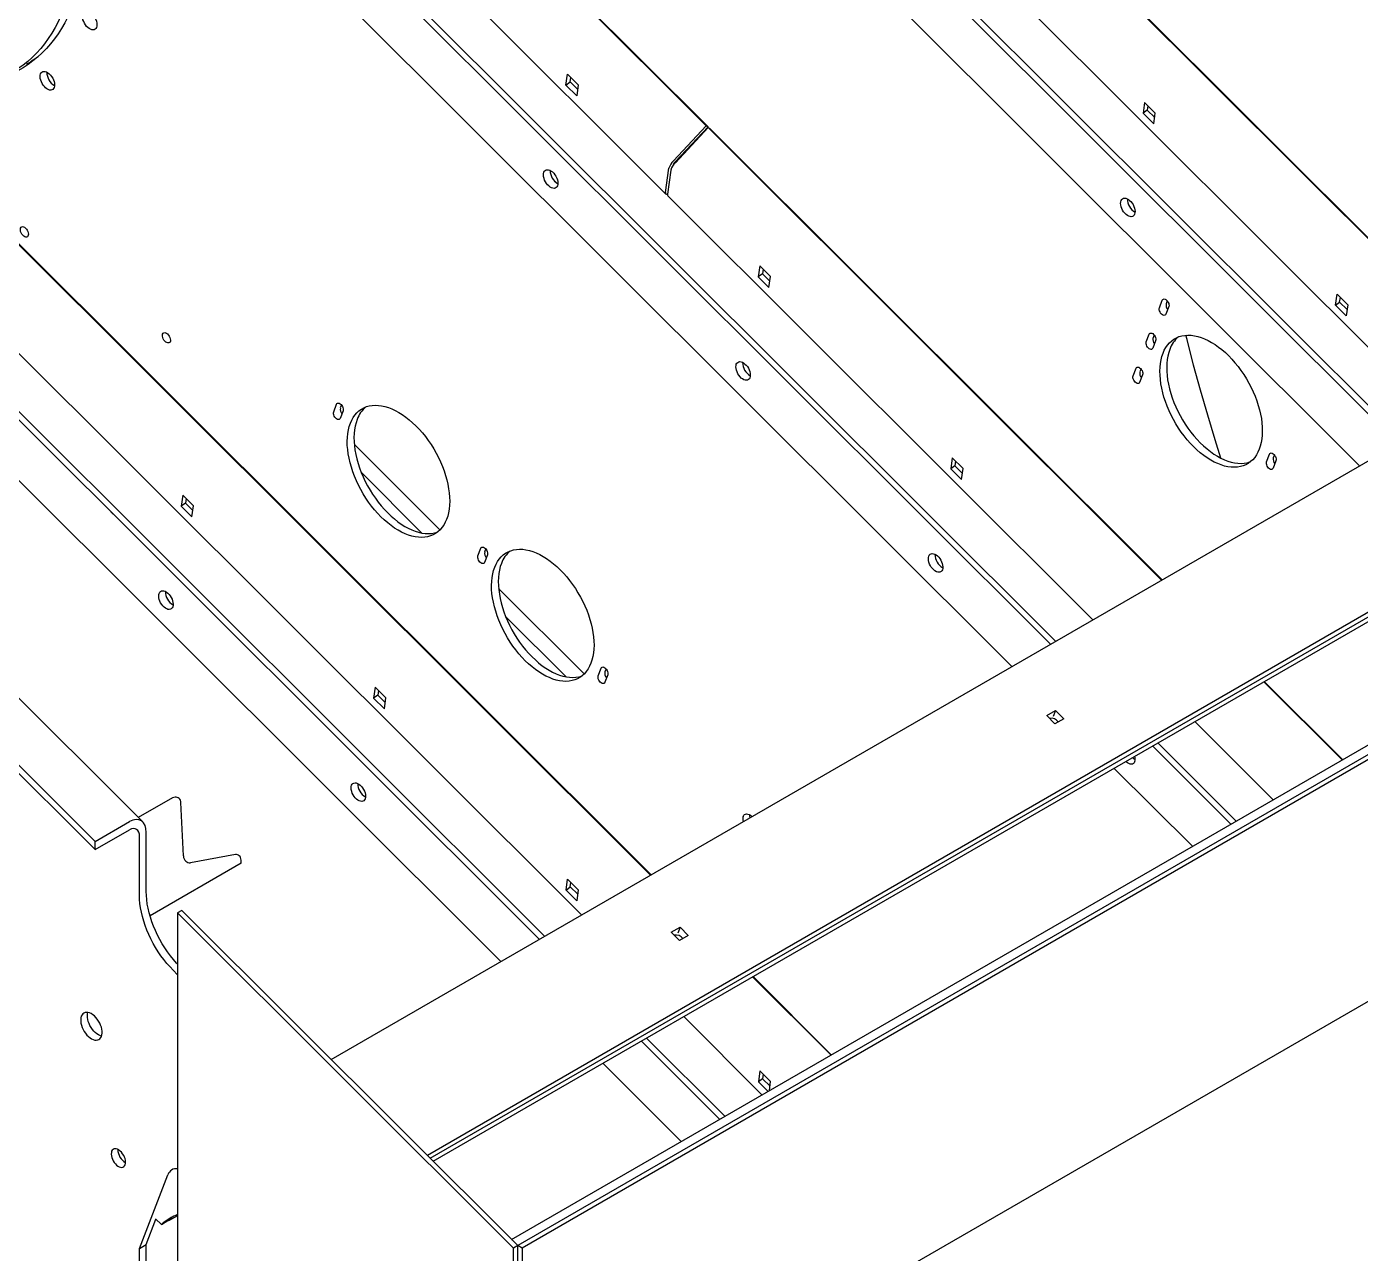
# Model space of a CAD drawing. Header units: millimetres. Extents: x 0 to 55611, y 0 to 32827.
# Drawn here: x 44578 to 45700, y 12292 to 13325 of the extents above; entities that cross this region are included whole.
import ezdxf

# ---------------------------------------------------------------- set-up
doc = ezdxf.new("R2010")
doc.units = ezdxf.units.MM
doc.header["$LTSCALE"] = 10
doc.linetypes.add('SLD-Continua', pattern=[0])
for name, color, linetype in [('CHUTE', 30, 'SLD-Continua'), ('EQUIPO', 30, 'SLD-Continua'), ('STRUC', 5, 'SLD-Continua')]:
    doc.layers.add(name, color=color, linetype=linetype)

msp = doc.modelspace()

# ---------------------------------------------------------------- linework, layer by layer
at = {"layer": 'CHUTE', "linetype": 'SLD-Continua', "lineweight": 25}
for p, q in [((46159.1, 12972.7), (44991, 12298.4)), ((46162.7, 12970.7), (44994.6, 12296.3)), ((44985.7, 12303.6), (45881.1, 12820.5)), ((44994.6, 12092.9), (46162.8, 12767.2)), ((44708.2, 12580.5), (44704.6, 12578.5)), ((44987.4, 12296.3), (44704.6, 12578.5)), ((44704.6, 12578.5), (44704.6, 12284.5)), ((44991, 12298.4), (44708.2, 12580.5)), ((44991, 12298.4), (44987.4, 12296.3)), ((44987.4, 12092.7), (44987.4, 12296.3)), ((44991, 12094.8), (44991, 12298.4)), ((44994.6, 12296.3), (44991, 12298.4)), ((44994.6, 12296.3), (44994.6, 12092.7))]:
    msp.add_line(p, q, dxfattribs=at)
at = {"layer": 'EQUIPO', "linetype": 'SLD-Continua', "lineweight": 25}
for p, q in [((43149.4, 15557.2), (45731.3, 12981.6)), ((43147.5, 15552.2), (45729.3, 12976.6)), ((45699.8, 12955), (43154.3, 15494.4)), ((44675.2, 12655.1), (41889.8, 15433.8)), ((44635.2, 12638.7), (41849.8, 15417.4)), ((41849.8, 15410.5), (44635.2, 12631.8)), ((43149.5, 15096.2), (45443.9, 12807.4)), ((43147.6, 15091.2), (45439.5, 12804.8)), ((45407.1, 12786.1), (43154.4, 15033.4)), ((45149.7, 13241.3), (44503.3, 13886.2)), ((45151.2, 13240.5), (44504.8, 13885.3)), ((44469.4, 13828.7), (45115.8, 13183.8)), ((45796.3, 13057.2), (45151.2, 13700.7)), ((45796.5, 13057.6), (45152.7, 13699.9)), ((45117.2, 13643.2), (45763.6, 12998.4)), ((45031.6, 13275.6), (45032.9, 13284.8)), ((45032.9, 13284.8), (45041.9, 13275.8)), ((45031.6, 13275.6), (45035.2, 13278.2)), ((45040.6, 13266.6), (45031.6, 13275.6)), ((45035.2, 13278.2), (45035.7, 13282)), ((45041.4, 13272), (45035.2, 13278.2)), ((45041.9, 13275.8), (45040.6, 13266.6)), ((44305.6, 13258.2), (45009.1, 12556.4)), ((44310, 13260.8), (45013.6, 12558.9)), ((45518.8, 13261), (45517.5, 13251.8)), ((45521, 13254.4), (45517.5, 13251.8)), ((45517.5, 13251.8), (45526.5, 13242.8)), ((45527.8, 13252), (45518.8, 13261)), ((45521.6, 13258.2), (45521, 13254.4)), ((45521, 13254.4), (45527.3, 13248.2)), ((45526.5, 13242.8), (45527.8, 13252)), ((44976.7, 12537.7), (44273.2, 13239.5)), ((45122.1, 13211.8), (45149.7, 13241.3)), ((45123.6, 13210.9), (45151.2, 13240.5)), ((45151.3, 13239.7), (45123.7, 13210.2)), ((45149.7, 13241.3), (45151.2, 13240.5)), ((45533.1, 12858.8), (45151.3, 13239.7)), ((45151.3, 13239.7), (45152.8, 13238.9)), ((45533.5, 12859.1), (45152.8, 13238.9)), ((45102.8, 12610.4), (44503.4, 13208.3)), ((45103.2, 12610.6), (44504.9, 13207.5)), ((45115.4, 13185.2), (45118.3, 13205.6)), ((45121.9, 13208.1), (45121.9, 13208.2)), ((45119.9, 13204), (45117, 13183.7)), ((45117.3, 13182.2), (45475.1, 12825.3)), ((44469.4, 13150.8), (45044.7, 12576.9)), ((45194.8, 13123.3), (45193.5, 13114.1)), ((45197.1, 13116.7), (45193.5, 13114.1)), ((45203.9, 13114.3), (45194.8, 13123.3)), ((45197.6, 13120.5), (45197.1, 13116.7)), ((45197.1, 13116.7), (45203.3, 13110.5)), ((45193.5, 13114.1), (45202.5, 13105.1)), ((45202.5, 13105.1), (45203.9, 13114.3)), ((45531.3, 13088.1), (45533.7, 13094.5)), ((45537.9, 13093.9), (45536.9, 13091.4)), ((45679.5, 13090.2), (45680.8, 13099.4)), ((45680.8, 13099.4), (45689.8, 13090.4)), ((45683, 13092.8), (45683.6, 13096.6)), ((45539.2, 13089), (45536.7, 13082.6)), ((45679.5, 13090.2), (45683, 13092.8)), ((45688.5, 13081.2), (45679.5, 13090.2)), ((45689.3, 13086.6), (45683, 13092.8)), ((45689.8, 13090.4), (45688.5, 13081.2)), ((45520.2, 13059.4), (45522.7, 13065.8)), ((45528.1, 13060.3), (45525.7, 13053.9)), ((45526.8, 13065.2), (45525.9, 13062.7)), ((45509.2, 13030.7), (45511.6, 13037.1)), ((45517.1, 13031.6), (45514.6, 13025.2)), ((45515.8, 13036.5), (45514.8, 13034)), ((44836, 13000.4), (44838.4, 13006.8)), ((44842.6, 13006.2), (44841.6, 13003.7)), ((44833.8, 12455.2), (45769, 12995)), ((44843.9, 13001.3), (44841.4, 12994.9)), ((45356.8, 12961.7), (45355.5, 12952.5)), ((45365.9, 12952.7), (45356.8, 12961.7)), ((45359.6, 12958.9), (45359.1, 12955.1)), ((45621.5, 12958.4), (45623.9, 12964.8)), ((45629.4, 12959.3), (45627, 12952.9)), ((45628.1, 12964.1), (45627.1, 12961.6)), ((45359.1, 12955.1), (45355.5, 12952.5)), ((45355.5, 12952.5), (45364.6, 12943.5)), ((45359.1, 12955.1), (45365.3, 12948.8)), ((45364.6, 12943.5), (45365.9, 12952.7)), ((44708.9, 12930.3), (44707.6, 12921)), ((44718, 12921.2), (44708.9, 12930.3)), ((44711.7, 12927.5), (44711.2, 12923.6)), ((44711.2, 12923.6), (44707.6, 12921)), ((44707.6, 12921), (44716.7, 12912)), ((44711.2, 12923.6), (44717.4, 12917.4)), ((44716.7, 12912), (44718, 12921.2)), ((45850, 12914.2), (44914.9, 12374.3)), ((44917.3, 12371.9), (45852.5, 12911.8)), ((44919.8, 12369.4), (45850.6, 12906.8)), ((44957.5, 12879.2), (44959.9, 12885.6)), ((44965.4, 12880.1), (44963, 12873.7)), ((44964.1, 12885), (44963.1, 12882.5)), ((45058.7, 12778.2), (45061.2, 12784.5)), ((45066.7, 12779.1), (45064.2, 12772.7)), ((45065.4, 12783.9), (45064.4, 12781.4)), ((44871, 12768.6), (44869.6, 12759.4)), ((44880, 12759.6), (44871, 12768.6)), ((45685, 12707.3), (45619.1, 12773.1)), ((45685.4, 12707.6), (45619.5, 12773.3)), ((44873.2, 12762), (44869.6, 12759.4)), ((44869.6, 12759.4), (44878.7, 12750.4)), ((44873.8, 12765.8), (44873.2, 12762)), ((44873.2, 12762), (44879.4, 12755.8)), ((44878.7, 12750.4), (44880, 12759.6)), ((45436.4, 12744.7), (45443.8, 12748.9)), ((45443.8, 12748.9), (45441.9, 12744)), ((45443.8, 12748.9), (45450.7, 12742)), ((45443.3, 12737.8), (45436.4, 12744.7)), ((45450.7, 12742), (45443.3, 12737.8)), ((45561, 12739.6), (45627, 12673.8)), ((45525.4, 12719.1), (45591.4, 12653.3)), ((45529.9, 12721.6), (45595.8, 12655.8)), ((45559, 12634.6), (45493, 12700.4)), ((44700.2, 12675.5), (44671.4, 12658.9)), ((44702.5, 12676), (44700.2, 12675.5)), ((44709.5, 12626.5), (44707.4, 12671.4)), ((44635.2, 12638.7), (44664.1, 12655.4)), ((44635.2, 12631.8), (44664.1, 12648.4)), ((44678.2, 12596.6), (44678.2, 12646.1)), ((44635.2, 12631.8), (44635.2, 12638.7)), ((44672.5, 12593.4), (44672.5, 12642.9)), ((44753.3, 12627.6), (44715.5, 12620.8)), ((44758.2, 12620.3), (44758.1, 12623)), ((44758.2, 12620.3), (44681.4, 12576)), ((45031.7, 12597.8), (45033, 12607)), ((45031.7, 12597.8), (45035.2, 12600.4)), ((45033, 12607), (45042, 12598)), ((45035.2, 12600.4), (45035.8, 12604.2)), ((45041.5, 12594.2), (45035.2, 12600.4)), ((45040.7, 12588.8), (45031.7, 12597.8)), ((45042, 12598), (45040.7, 12588.8)), ((45120.3, 12562.2), (45127.7, 12566.4)), ((45127.7, 12566.4), (45125.8, 12561.6)), ((45127.7, 12566.4), (45134.6, 12559.5)), ((45127.2, 12555.3), (45120.3, 12562.2)), ((45134.6, 12559.5), (45127.2, 12555.3)), ((44704.6, 12526.5), (44700.9, 12530.2)), ((45254.6, 12458.9), (45188.7, 12524.7)), ((45255, 12459.1), (45189.1, 12524.9)), ((45130.7, 12491.2), (45196.6, 12425.4)), ((45095.1, 12470.6), (45161, 12404.8)), ((45099.5, 12473.2), (45165.4, 12407.4)), ((45128.6, 12386.1), (45062.7, 12451.9)), ((45194.9, 12445.5), (45193.6, 12436.3)), ((45203.9, 12436.5), (45194.9, 12445.5)), ((45197.7, 12442.7), (45197.1, 12438.9)), ((45197.1, 12438.9), (45193.6, 12436.3)), ((45193.6, 12436.3), (45201.6, 12428.3)), ((45197.1, 12438.9), (45203.4, 12432.6)), ((45202.9, 12429), (45203.9, 12436.5)), ((44672.5, 12296), (44696.4, 12358.1)), ((44678.2, 12299.3), (44686.4, 12320.6)), ((44690.9, 12316.1), (44686.1, 12320.9)), ((44690.9, 12316.1), (44696.5, 12319.4)), ((44696.8, 12319.2), (44696.6, 12319.4)), ((44704.6, 12323.6), (44696.8, 12319.2)), ((44696.8, 12319.2), (44697.1, 12319.9)), ((44672.5, 12296), (44678.2, 12299.3)), ((44672.5, 12132.5), (44672.5, 12296)), ((44678.2, 12135.8), (44678.2, 12299.3))]:
    msp.add_line(p, q, dxfattribs=at)
at = {"layer": 'EQUIPO', "linetype": 'SLD-Continua', "lineweight": 25, "flags": 128}
for points in [[(44530.7, 13660.4), (44533.6, 13656.8), (44538.9, 13650), (44544.1, 13643.2), (44549.1, 13636.2), (44554.1, 13629.1), (44558.9, 13621.9), (44563.6, 13614.5), (44568.2, 13607.1), (44572.6, 13599.6), (44576.9, 13592), (44581, 13584.3), (44585, 13576.6), (44588.8, 13568.8), (44592.5, 13561), (44596, 13553.1), (44599.4, 13545.2), (44602.5, 13537.3), (44605.6, 13529.3), (44608.4, 13521.3), (44611, 13513.4), (44613.5, 13505.4), (44615.8, 13497.5), (44617.9, 13489.6), (44619.8, 13481.7), (44621.5, 13473.9), (44623, 13466.1), (44624.4, 13458.4), (44625.5, 13450.8), (44626.4, 13443.2), (44627.2, 13435.7), (44627.7, 13428.3), (44628.1, 13421), (44628.2, 13413.8), (44628.2, 13406.7), (44627.9, 13399.7), (44627.5, 13392.9), (44626.8, 13386.2), (44625.9, 13379.6), (44624.9, 13373.2), (44623.7, 13367), (44622.2, 13360.9), (44620.6, 13354.9), (44618.8, 13349.2), (44616.7, 13343.6), (44614.5, 13338.3), (44612.2, 13333.1), (44609.6, 13328.1), (44606.8, 13323.3), (44603.9, 13318.7), (44600.8, 13314.4), (44597.5, 13310.2), (44594.1, 13306.3), (44590.5, 13302.6), (44586.7, 13299.1), (44582.8, 13295.9), (44578.7, 13292.9), (44574.5, 13290.2), (44570.1, 13287.6), (44565.6, 13285.4), (44561, 13283.4), (44556.3, 13281.6)], [(44620.6, 13408.8), (44620.5, 13401.7), (44620.2, 13394.8), (44619.7, 13388), (44619, 13381.4), (44618.1, 13374.9), (44617, 13368.6), (44615.7, 13362.4), (44614.3, 13356.3), (44612.6, 13350.5), (44610.7, 13344.8), (44608.7, 13339.3), (44606.4, 13334), (44604, 13328.9), (44601.4, 13324), (44598.7, 13319.2), (44595.7, 13314.7), (44592.6, 13310.4), (44589.3, 13306.4), (44585.8, 13302.5), (44582.2, 13298.9), (44578.4, 13295.5), (44574.5, 13292.3), (44570.4, 13289.4), (44566.2, 13286.7), (44561.8, 13284.3), (44557.3, 13282.1), (44552.6, 13280.1), (44547.9, 13278.4), (44543, 13276.9), (44537.9, 13275.7), (44532.8, 13274.8), (44527.6, 13274.1), (44522.3, 13273.7), (44516.8, 13273.5), (44511.3, 13273.6), (44505.7, 13273.9), (44500, 13274.5), (44494.3, 13275.4), (44488.5, 13276.5), (44482.6, 13277.8), (44476.7, 13279.4), (44470.7, 13281.3), (44464.6, 13283.4), (44458.6, 13285.8), (44452.5, 13288.4), (44446.4, 13291.2), (44440.3, 13294.3), (44434.1, 13297.6), (44428, 13301.1), (44421.9, 13304.9), (44415.7, 13308.9), (44409.6, 13313.1), (44405.7, 13316)], [(44624.8, 13335.5), (44625.3, 13336.4), (44626, 13337.1), (44626.8, 13337.5), (44627.7, 13337.7), (44628.8, 13337.6), (44629.9, 13337.2), (44631, 13336.6), (44632.1, 13335.7), (44633.2, 13334.7), (44634.1, 13333.5), (44635, 13332.1), (44635.7, 13330.7), (44636.2, 13329.3), (44636.5, 13327.8), (44636.6, 13326.5), (44636.6, 13325.2), (44636.3, 13324.1), (44635.8, 13323.2), (44635.1, 13322.6), (44634.3, 13322.2), (44633.4, 13322), (44632.3, 13322.1), (44631.2, 13322.5), (44630.1, 13323.1), (44629, 13323.9), (44628, 13325), (44627, 13326.2), (44626.2, 13327.6), (44625.5, 13329), (44624.9, 13330.4), (44624.6, 13331.8), (44624.5, 13333.2), (44624.6, 13334.5), (44624.8, 13335.5)], [(44589.2, 13284.9), (44589.7, 13285.8), (44590.4, 13286.4), (44591.2, 13286.9), (44592.1, 13287), (44593.2, 13286.9), (44594.3, 13286.6), (44595.4, 13285.9), (44596.5, 13285.1), (44597.6, 13284), (44598.5, 13282.8), (44599.4, 13281.5), (44600.1, 13280.1), (44600.6, 13278.6), (44600.9, 13277.2), (44601, 13275.8), (44601, 13274.6), (44600.7, 13273.5), (44600.2, 13272.6), (44599.5, 13271.9), (44598.7, 13271.5), (44597.8, 13271.3), (44596.7, 13271.4), (44595.6, 13271.8), (44594.5, 13272.4), (44593.4, 13273.3), (44592.4, 13274.3), (44591.4, 13275.5), (44590.5, 13276.9), (44589.9, 13278.3), (44589.3, 13279.8), (44589, 13281.2), (44588.9, 13282.5), (44589, 13283.8), (44589.2, 13284.9)], [(45024.4, 13190.8), (45024, 13189.9), (45023.3, 13189.2), (45022.5, 13188.8), (45021.6, 13188.6), (45020.5, 13188.7), (45019.4, 13189.1), (45018.3, 13189.7), (45017.2, 13190.6), (45016.1, 13191.6), (45015.2, 13192.8), (45014.3, 13194.2), (45013.6, 13195.6), (45013.1, 13197), (45012.8, 13198.5), (45012.7, 13199.8), (45012.7, 13201.1), (45013, 13202.2), (45013.5, 13203.1), (45014.2, 13203.7), (45015, 13204.2), (45015.9, 13204.3), (45017, 13204.2), (45018.1, 13203.8), (45019.2, 13203.2), (45020.3, 13202.4), (45021.3, 13201.3), (45022.3, 13200.1), (45023.1, 13198.8), (45023.8, 13197.3), (45024.4, 13195.9), (45024.7, 13194.5), (45024.8, 13193.1), (45024.7, 13191.9), (45024.4, 13190.8)], [(45115.4, 13185.2), (45115.4, 13184.5), (45115.7, 13183.9), (45116.2, 13183.6), (45116.9, 13183.5), (45117, 13183.5)], [(45510.4, 13166.9), (45509.9, 13166), (45509.3, 13165.3), (45508.5, 13164.9), (45507.5, 13164.7), (45506.5, 13164.8), (45505.4, 13165.2), (45504.3, 13165.8), (45503.2, 13166.7), (45502.1, 13167.7), (45501.1, 13168.9), (45500.3, 13170.3), (45499.6, 13171.7), (45499.1, 13173.1), (45498.8, 13174.6), (45498.6, 13175.9), (45498.7, 13177.2), (45499, 13178.3), (45499.5, 13179.2), (45500.1, 13179.8), (45500.9, 13180.2), (45501.9, 13180.4), (45502.9, 13180.3), (45504, 13179.9), (45505.1, 13179.3), (45506.2, 13178.5), (45507.3, 13177.4), (45508.3, 13176.2), (45509.1, 13174.9), (45509.8, 13173.4), (45510.3, 13172), (45510.7, 13170.6), (45510.8, 13169.2), (45510.7, 13167.9), (45510.4, 13166.9)], [(44572.4, 13155.2), (44572.8, 13155.8), (44573.3, 13156.2), (44574, 13156.4), (44574.8, 13156.2), (44575.7, 13155.8), (44576.5, 13155.2), (44577.3, 13154.3), (44578, 13153.3), (44578.5, 13152.3), (44578.8, 13151.2), (44579, 13150.1), (44578.9, 13149.2), (44578.6, 13148.4), (44578.1, 13147.9), (44577.5, 13147.6), (44576.7, 13147.6), (44575.9, 13147.9), (44575, 13148.4), (44574.2, 13149.2), (44573.5, 13150.1), (44572.9, 13151.1), (44572.4, 13152.2), (44572.2, 13153.3), (44572.2, 13154.3), (44572.4, 13155.2)], [(45533.7, 13094.5), (45534.1, 13095.1), (45534.6, 13095.4), (45535.2, 13095.5), (45536, 13095.3), (45536.7, 13094.9), (45537.5, 13094.3), (45538.1, 13093.5), (45538.7, 13092.6), (45539.1, 13091.6), (45539.3, 13090.7), (45539.4, 13089.8), (45539.2, 13089)], [(45536.7, 13082.6), (45536.4, 13082.1), (45535.9, 13081.7), (45535.2, 13081.6), (45534.5, 13081.8), (45533.8, 13082.2), (45533, 13082.8), (45532.3, 13083.6), (45531.8, 13084.5), (45531.4, 13085.5), (45531.1, 13086.4), (45531.1, 13087.3), (45531.3, 13088.1)], [(44692, 13065.9), (44692.4, 13066.6), (44692.9, 13067), (44693.7, 13067.1), (44694.5, 13067), (44695.3, 13066.6), (44696.1, 13066), (44696.9, 13065.1), (44697.6, 13064.1), (44698.1, 13063), (44698.4, 13061.9), (44698.6, 13060.9), (44698.5, 13060), (44698.2, 13059.2), (44697.7, 13058.7), (44697.1, 13058.4), (44696.3, 13058.4), (44695.5, 13058.7), (44694.6, 13059.2), (44693.8, 13059.9), (44693.1, 13060.9), (44692.5, 13061.9), (44692.1, 13063), (44691.8, 13064.1), (44691.8, 13065.1), (44692, 13065.9)], [(45522.7, 13065.8), (45523, 13066.4), (45523.5, 13066.7), (45524.2, 13066.8), (45524.9, 13066.7), (45525.7, 13066.3), (45526.4, 13065.6), (45527.1, 13064.8), (45527.6, 13063.9), (45528.1, 13062.9), (45528.3, 13062), (45528.3, 13061.1), (45528.1, 13060.3)], [(45534.3, 13049.8), (45535.4, 13052.3), (45536.7, 13054.6), (45538.2, 13056.7), (45539.8, 13058.6), (45541.6, 13060.2), (45543.5, 13061.7), (45545.6, 13062.8), (45547.9, 13063.8), (45550.2, 13064.4), (45552.7, 13064.8), (45555.3, 13065), (45557.9, 13064.9), (45560.7, 13064.5), (45563.5, 13063.9), (45566.4, 13063), (45569.3, 13061.9), (45572.2, 13060.5), (45575.1, 13058.9), (45578.1, 13057.1), (45581, 13055), (45583.9, 13052.8), (45586.8, 13050.3), (45589.6, 13047.6), (45592.3, 13044.8), (45594.9, 13041.7), (45597.5, 13038.6), (45599.9, 13035.3), (45602.3, 13031.9), (45604.5, 13028.3), (45606.5, 13024.7), (45608.5, 13021), (45610.2, 13017.3), (45611.8, 13013.5), (45613.2, 13009.7), (45614.5, 13005.9), (45615.5, 13002.1), (45616.4, 12998.4), (45617.1, 12994.7), (45617.6, 12991.1), (45617.8, 12987.5), (45617.9, 12984.1), (45617.8, 12980.8), (45617.5, 12977.6), (45616.9, 12974.5), (45616.2, 12971.6), (45615.3, 12968.9), (45614.2, 12966.4), (45612.9, 12964.1), (45611.5, 12962), (45609.8, 12960.1), (45608, 12958.5), (45606.1, 12957), (45604, 12955.9), (45601.8, 12954.9), (45599.4, 12954.3), (45596.9, 12953.9), (45594.4, 12953.7), (45591.7, 12953.8), (45588.9, 12954.2), (45586.1, 12954.8), (45583.3, 12955.7), (45580.4, 12956.8), (45577.4, 12958.1), (45574.5, 12959.8), (45571.5, 12961.6), (45568.6, 12963.7), (45565.7, 12965.9), (45562.9, 12968.4), (45560.1, 12971.1), (45557.3, 12973.9), (45554.7, 12976.9), (45552.1, 12980.1), (45549.7, 12983.4), (45547.4, 12986.8), (45545.2, 12990.3), (45543.1, 12994), (45541.2, 12997.6), (45539.4, 13001.4), (45537.8, 13005.2), (45536.4, 13009), (45535.1, 13012.8), (45534.1, 13016.5), (45533.2, 13020.3), (45532.5, 13024), (45532.1, 13027.6), (45531.8, 13031.2), (45531.7, 13034.6), (45531.8, 13037.9), (45532.2, 13041.1), (45532.7, 13044.2), (45533.4, 13047), (45534.3, 13049.8)], [(45582.9, 12961.5), (45578.2, 12976.9), (45571.9, 12997.7), (45565.9, 13018.7), (45560.1, 13039.8), (45554.5, 13061.2), (45553.5, 13064.9)], [(45525.7, 13053.9), (45525.3, 13053.4), (45524.8, 13053), (45524.2, 13052.9), (45523.5, 13053.1), (45522.7, 13053.5), (45522, 13054.1), (45521.3, 13054.9), (45520.7, 13055.8), (45520.3, 13056.8), (45520.1, 13057.7), (45520, 13058.6), (45520.2, 13059.4)], [(45540, 13053), (45539.1, 13050.3), (45538.3, 13047.4), (45537.8, 13044.4), (45537.5, 13041.2), (45537.4, 13037.9), (45537.4, 13034.4), (45537.7, 13030.9), (45538.2, 13027.3), (45538.9, 13023.6), (45539.7, 13019.8), (45540.8, 13016), (45542, 13012.2), (45543.5, 13008.4), (45545.1, 13004.7), (45546.8, 13000.9), (45548.7, 12997.2), (45550.8, 12993.6), (45553, 12990.1), (45555.3, 12986.7), (45557.8, 12983.4), (45560.3, 12980.2), (45563, 12977.2), (45565.7, 12974.3), (45568.5, 12971.7), (45571.4, 12969.2), (45574.3, 12966.9), (45577.2, 12964.9), (45580.1, 12963), (45583.1, 12961.4), (45586, 12960), (45588.9, 12958.9), (45591.8, 12958), (45594.6, 12957.4), (45597.3, 12957.1), (45600, 12957), (45602.6, 12957.1), (45605.1, 12957.5), (45607.4, 12958.2), (45608, 12958.4)], [(45186.5, 13029.1), (45186, 13028.2), (45185.3, 13027.6), (45184.5, 13027.1), (45183.6, 13027), (45182.5, 13027.1), (45181.4, 13027.5), (45180.3, 13028.1), (45179.2, 13028.9), (45178.2, 13030), (45177.2, 13031.2), (45176.3, 13032.5), (45175.7, 13034), (45175.1, 13035.4), (45174.8, 13036.8), (45174.7, 13038.2), (45174.8, 13039.4), (45175, 13040.5), (45175.5, 13041.4), (45176.2, 13042.1), (45177, 13042.5), (45177.9, 13042.7), (45179, 13042.6), (45180.1, 13042.2), (45181.2, 13041.6), (45182.3, 13040.7), (45183.4, 13039.7), (45184.3, 13038.5), (45185.2, 13037.1), (45185.9, 13035.7), (45186.4, 13034.3), (45186.7, 13032.8), (45186.8, 13031.5), (45186.8, 13030.2), (45186.5, 13029.1)], [(45511.6, 13037.1), (45512, 13037.7), (45512.5, 13038), (45513.1, 13038.1), (45513.8, 13038), (45514.6, 13037.6), (45515.3, 13036.9), (45516, 13036.1), (45516.6, 13035.2), (45517, 13034.2), (45517.2, 13033.3), (45517.3, 13032.4), (45517.1, 13031.6)], [(45514.6, 13025.2), (45514.3, 13024.7), (45513.8, 13024.3), (45513.1, 13024.2), (45512.4, 13024.4), (45511.6, 13024.8), (45510.9, 13025.4), (45510.2, 13026.2), (45509.7, 13027.1), (45509.2, 13028.1), (45509, 13029), (45509, 13029.9), (45509.2, 13030.7)], [(44838.4, 13006.8), (44838.8, 13007.4), (44839.3, 13007.7), (44839.9, 13007.8), (44840.6, 13007.7), (44841.4, 13007.3), (44842.2, 13006.6), (44842.8, 13005.8), (44843.4, 13004.9), (44843.8, 13004), (44844, 13003), (44844.1, 13002.1), (44843.9, 13001.3)], [(44850.1, 12990.8), (44851.2, 12993.3), (44852.4, 12995.6), (44853.9, 12997.7), (44855.5, 12999.6), (44857.3, 13001.2), (44859.3, 13002.7), (44861.4, 13003.8), (44863.6, 13004.8), (44866, 13005.4), (44868.4, 13005.8), (44871, 13006), (44873.7, 13005.9), (44876.4, 13005.5), (44879.2, 13004.9), (44882.1, 13004), (44885, 13002.9), (44887.9, 13001.5), (44890.9, 12999.9), (44893.8, 12998.1), (44896.7, 12996), (44899.6, 12993.8), (44902.5, 12991.3), (44905.3, 12988.6), (44908, 12985.8), (44910.7, 12982.8), (44913.2, 12979.6), (44915.7, 12976.3), (44918, 12972.9), (44920.2, 12969.4), (44922.3, 12965.7), (44924.2, 12962.1), (44926, 12958.3), (44927.6, 12954.5), (44929, 12950.7), (44930.2, 12946.9), (44931.3, 12943.2), (44932.2, 12939.4), (44932.8, 12935.7), (44933.3, 12932.1), (44933.6, 12928.5), (44933.7, 12925.1), (44933.5, 12921.8), (44933.2, 12918.6), (44932.7, 12915.5), (44932, 12912.7), (44931.1, 12909.9), (44930, 12907.4), (44928.7, 12905.1), (44927.2, 12903), (44925.6, 12901.1), (44923.8, 12899.5), (44921.8, 12898), (44919.7, 12896.9), (44917.5, 12895.9), (44915.1, 12895.3), (44912.7, 12894.9), (44910.1, 12894.7), (44907.4, 12894.8), (44904.7, 12895.2), (44901.9, 12895.8), (44899, 12896.7), (44896.1, 12897.8), (44893.2, 12899.2), (44890.2, 12900.8), (44887.3, 12902.6), (44884.4, 12904.7), (44881.5, 12906.9), (44878.6, 12909.4), (44875.8, 12912.1), (44873.1, 12914.9), (44870.4, 12918), (44867.9, 12921.1), (44865.4, 12924.4), (44863.1, 12927.8), (44860.9, 12931.4), (44858.8, 12935), (44856.9, 12938.7), (44855.2, 12942.4), (44853.6, 12946.2), (44852.1, 12950), (44850.9, 12953.8), (44849.8, 12957.6), (44849, 12961.3), (44848.3, 12965), (44847.8, 12968.6), (44847.5, 12972.2), (44847.5, 12975.6), (44847.6, 12978.9), (44847.9, 12982.1), (44848.4, 12985.2), (44849.1, 12988.1), (44850.1, 12990.8)], [(44841.4, 12994.9), (44841.1, 12994.4), (44840.6, 12994), (44839.9, 12993.9), (44839.2, 12994.1), (44838.4, 12994.5), (44837.7, 12995.1), (44837, 12995.9), (44836.5, 12996.8), (44836.1, 12997.8), (44835.8, 12998.7), (44835.8, 12999.6), (44836, 13000.4)], [(44855.7, 12994), (44854.8, 12991.3), (44854.1, 12988.4), (44853.6, 12985.4), (44853.2, 12982.2), (44853.1, 12978.9), (44853.2, 12975.4), (44853.5, 12971.9), (44853.9, 12968.3), (44854.6, 12964.6), (44855.5, 12960.8), (44856.5, 12957), (44857.8, 12953.2), (44859.2, 12949.4), (44860.8, 12945.7), (44862.6, 12941.9), (44864.5, 12938.2), (44866.6, 12934.6), (44868.8, 12931.1), (44871.1, 12927.7), (44873.5, 12924.4), (44876.1, 12921.2), (44878.7, 12918.2), (44881.5, 12915.4), (44884.3, 12912.7), (44887.1, 12910.2), (44890, 12907.9), (44892.9, 12905.9), (44895.9, 12904), (44898.8, 12902.4), (44901.8, 12901.1), (44904.7, 12899.9), (44907.5, 12899.1), (44910.3, 12898.4), (44913.1, 12898.1), (44915.8, 12898), (44918.3, 12898.1), (44920.8, 12898.5), (44923.2, 12899.2), (44923.7, 12899.4)], [(45623.9, 12964.8), (45624.3, 12965.3), (45624.8, 12965.7), (45625.4, 12965.8), (45626.2, 12965.6), (45626.9, 12965.2), (45627.7, 12964.6), (45628.3, 12963.8), (45628.9, 12962.9), (45629.3, 12961.9), (45629.5, 12960.9), (45629.6, 12960.1), (45629.4, 12959.3)], [(45627, 12952.9), (45626.6, 12952.3), (45626.1, 12952), (45625.4, 12951.9), (45624.7, 12952), (45624, 12952.4), (45623.2, 12953.1), (45622.5, 12953.9), (45622, 12954.8), (45621.6, 12955.7), (45621.3, 12956.7), (45621.3, 12957.6), (45621.5, 12958.4)], [(44959.9, 12885.6), (44960.3, 12886.1), (44960.8, 12886.5), (44961.4, 12886.6), (44962.2, 12886.4), (44962.9, 12886), (44963.7, 12885.4), (44964.3, 12884.6), (44964.9, 12883.7), (44965.3, 12882.7), (44965.5, 12881.8), (44965.6, 12880.9), (44965.4, 12880.1)], [(44971.6, 12869.5), (44972.7, 12872.1), (44974, 12874.4), (44975.4, 12876.5), (44977, 12878.4), (44978.8, 12880), (44980.8, 12881.4), (44982.9, 12882.6), (44985.1, 12883.5), (44987.5, 12884.2), (44990, 12884.6), (44992.5, 12884.8), (44995.2, 12884.7), (44997.9, 12884.3), (45000.8, 12883.7), (45003.6, 12882.8), (45006.5, 12881.7), (45009.5, 12880.3), (45012.4, 12878.7), (45015.3, 12876.9), (45018.3, 12874.8), (45021.2, 12872.5), (45024, 12870.1), (45026.8, 12867.4), (45029.5, 12864.5), (45032.2, 12861.5), (45034.7, 12858.4), (45037.2, 12855.1), (45039.5, 12851.7), (45041.7, 12848.1), (45043.8, 12844.5), (45045.7, 12840.8), (45047.5, 12837.1), (45049.1, 12833.3), (45050.5, 12829.5), (45051.7, 12825.7), (45052.8, 12821.9), (45053.7, 12818.2), (45054.3, 12814.5), (45054.8, 12810.9), (45055.1, 12807.3), (45055.2, 12803.9), (45055.1, 12800.5), (45054.7, 12797.4), (45054.2, 12794.3), (45053.5, 12791.4), (45052.6, 12788.7), (45051.5, 12786.2), (45050.2, 12783.9), (45048.7, 12781.8), (45047.1, 12779.9), (45045.3, 12778.2), (45043.4, 12776.8), (45041.3, 12775.6), (45039, 12774.7), (45036.7, 12774.1), (45034.2, 12773.6), (45031.6, 12773.5), (45028.9, 12773.6), (45026.2, 12773.9), (45023.4, 12774.6), (45020.5, 12775.4), (45017.6, 12776.6), (45014.7, 12777.9), (45011.7, 12779.5), (45008.8, 12781.4), (45005.9, 12783.4), (45003, 12785.7), (45000.1, 12788.2), (44997.3, 12790.9), (44994.6, 12793.7), (44992, 12796.7), (44989.4, 12799.9), (44986.9, 12803.2), (44984.6, 12806.6), (44982.4, 12810.1), (44980.3, 12813.7), (44978.4, 12817.4), (44976.7, 12821.2), (44975.1, 12825), (44973.7, 12828.7), (44972.4, 12832.5), (44971.3, 12836.3), (44970.5, 12840.1), (44969.8, 12843.8), (44969.3, 12847.4), (44969, 12850.9), (44969, 12854.4), (44969.1, 12857.7), (44969.4, 12860.9), (44969.9, 12864), (44970.7, 12866.8), (44971.6, 12869.5)], [(45348.5, 12867.5), (45348, 12866.6), (45347.4, 12865.9), (45346.5, 12865.5), (45345.6, 12865.4), (45344.6, 12865.5), (45343.5, 12865.8), (45342.3, 12866.5), (45341.2, 12867.3), (45340.2, 12868.4), (45339.2, 12869.6), (45338.4, 12870.9), (45337.7, 12872.3), (45337.2, 12873.8), (45336.8, 12875.2), (45336.7, 12876.6), (45336.8, 12877.8), (45337.1, 12878.9), (45337.5, 12879.8), (45338.2, 12880.5), (45339, 12880.9), (45340, 12881.1), (45341, 12880.9), (45342.1, 12880.6), (45343.2, 12880), (45344.3, 12879.1), (45345.4, 12878.1), (45346.3, 12876.8), (45347.2, 12875.5), (45347.9, 12874.1), (45348.4, 12872.6), (45348.7, 12871.2), (45348.9, 12869.8), (45348.8, 12868.6), (45348.5, 12867.5)], [(44963, 12873.7), (44962.6, 12873.1), (44962.1, 12872.8), (44961.4, 12872.7), (44960.7, 12872.8), (44960, 12873.2), (44959.2, 12873.9), (44958.5, 12874.7), (44958, 12875.6), (44957.6, 12876.6), (44957.3, 12877.5), (44957.3, 12878.4), (44957.5, 12879.2)], [(44977.2, 12872.8), (44976.3, 12870.1), (44975.6, 12867.2), (44975.1, 12864.2), (44974.7, 12861), (44974.6, 12857.7), (44974.7, 12854.2), (44975, 12850.7), (44975.5, 12847), (44976.1, 12843.3), (44977, 12839.6), (44978.1, 12835.8), (44979.3, 12832), (44980.7, 12828.2), (44982.3, 12824.4), (44984.1, 12820.7), (44986, 12817), (44988.1, 12813.4), (44990.3, 12809.9), (44992.6, 12806.5), (44995.1, 12803.2), (44997.6, 12800), (45000.3, 12797), (45003, 12794.1), (45005.8, 12791.5), (45008.6, 12789), (45011.5, 12786.7), (45014.5, 12784.7), (45017.4, 12782.8), (45020.3, 12781.2), (45023.3, 12779.8), (45026.2, 12778.7), (45029, 12777.8), (45031.9, 12777.2), (45034.6, 12776.9), (45037.3, 12776.7), (45039.8, 12776.9), (45042.3, 12777.3), (45044.7, 12778), (45045.2, 12778.2)], [(44700.5, 12836.2), (44700, 12835.3), (44699.3, 12834.6), (44698.5, 12834.2), (44697.6, 12834), (44696.5, 12834.1), (44695.4, 12834.5), (44694.3, 12835.1), (44693.2, 12836), (44692.2, 12837), (44691.2, 12838.3), (44690.3, 12839.6), (44689.7, 12841), (44689.1, 12842.5), (44688.8, 12843.9), (44688.7, 12845.3), (44688.8, 12846.5), (44689, 12847.6), (44689.5, 12848.5), (44690.2, 12849.2), (44691, 12849.6), (44691.9, 12849.7), (44693, 12849.6), (44694.1, 12849.3), (44695.2, 12848.6), (44696.3, 12847.8), (44697.4, 12846.7), (44698.3, 12845.5), (44699.2, 12844.2), (44699.9, 12842.8), (44700.4, 12841.3), (44700.7, 12839.9), (44700.8, 12838.5), (44700.8, 12837.3), (44700.5, 12836.2)], [(45061.2, 12784.5), (45061.5, 12785.1), (45062.1, 12785.5), (45062.7, 12785.6), (45063.4, 12785.4), (45064.2, 12785), (45064.9, 12784.4), (45065.6, 12783.6), (45066.2, 12782.7), (45066.6, 12781.7), (45066.8, 12780.7), (45066.8, 12779.8), (45066.7, 12779.1)], [(45064.2, 12772.7), (45063.9, 12772.1), (45063.4, 12771.8), (45062.7, 12771.7), (45062, 12771.8), (45061.2, 12772.2), (45060.5, 12772.8), (45059.8, 12773.6), (45059.2, 12774.6), (45058.8, 12775.5), (45058.6, 12776.5), (45058.6, 12777.4), (45058.7, 12778.2)], [(45510.5, 12705.9), (45510, 12705), (45509.4, 12704.3), (45508.6, 12703.9), (45507.6, 12703.7), (45506.6, 12703.8), (45505.5, 12704.2), (45504.4, 12704.8), (45503.3, 12705.7), (45502.9, 12706)], [(44862.5, 12674.6), (44862, 12673.7), (44861.4, 12673), (44860.5, 12672.6), (44859.6, 12672.4), (44858.6, 12672.5), (44857.5, 12672.9), (44856.3, 12673.5), (44855.2, 12674.4), (44854.2, 12675.4), (44853.2, 12676.6), (44852.4, 12678), (44851.7, 12679.4), (44851.2, 12680.8), (44850.8, 12682.3), (44850.7, 12683.6), (44850.8, 12684.9), (44851.1, 12686), (44851.5, 12686.8), (44852.2, 12687.5), (44853, 12687.9), (44854, 12688.1), (44855, 12688), (44856.1, 12687.6), (44857.2, 12687), (44858.3, 12686.2), (44859.4, 12685.1), (44860.3, 12683.9), (44861.2, 12682.5), (44861.9, 12681.1), (44862.4, 12679.7), (44862.7, 12678.2), (44862.9, 12676.9), (44862.8, 12675.6), (44862.5, 12674.6)], [(45180.9, 12659.8), (45181.3, 12660.7), (45182, 12661.3), (45182.8, 12661.7), (45183.7, 12661.9), (45184.7, 12661.8), (45185.8, 12661.4), (45186.9, 12660.8), (45187.9, 12660), (45188.2, 12659.7)], [(44700.9, 12530.2), (44698.2, 12533), (44695.6, 12536), (44693, 12539.2), (44690.6, 12542.4), (44688.3, 12545.8), (44686.1, 12549.3), (44684, 12552.9), (44682.1, 12556.6), (44680.3, 12560.3), (44678.7, 12564.1), (44677.3, 12567.8), (44676.1, 12571.6), (44675, 12575.4), (44674.1, 12579.1), (44673.4, 12582.8), (44672.9, 12586.4), (44672.6, 12589.9), (44672.5, 12593.4)], [(44704.6, 12535.5), (44703.8, 12536.3), (44701.2, 12539.3), (44698.7, 12542.4), (44696.2, 12545.7), (44693.9, 12549.1), (44691.7, 12552.6), (44689.7, 12556.2), (44687.8, 12559.9), (44686, 12563.6), (44684.4, 12567.3), (44683, 12571.1), (44681.7, 12574.9), (44680.7, 12578.6), (44679.8, 12582.4), (44679.1, 12586), (44678.6, 12589.7), (44678.3, 12593.2), (44678.2, 12596.6)], [(44623.5, 12491.6), (44623.1, 12490.3), (44623, 12488.8), (44623, 12487.3), (44623.2, 12485.6), (44623.7, 12483.9), (44624.3, 12482.1), (44625.1, 12480.4), (44626, 12478.7), (44627.1, 12477.2), (44628.3, 12475.7), (44629.6, 12474.5), (44630.9, 12473.4), (44632.2, 12472.5), (44633.6, 12471.9), (44634.9, 12471.5), (44636.1, 12471.4), (44637.3, 12471.6), (44638.3, 12472), (44639.2, 12472.6), (44640, 12473.5), (44640.5, 12474.6), (44640.9, 12475.9), (44641.1, 12477.4), (44641, 12478.9), (44640.8, 12480.6), (44640.4, 12482.4), (44639.7, 12484.1), (44639, 12485.8), (44638, 12487.5), (44636.9, 12489.1), (44635.7, 12490.5), (44634.5, 12491.8), (44633.1, 12492.8), (44631.8, 12493.7), (44630.4, 12494.3), (44629.1, 12494.7), (44627.9, 12494.8), (44626.7, 12494.6), (44625.7, 12494.2), (44624.8, 12493.6), (44624.1, 12492.7), (44623.5, 12491.6)], [(44640.6, 12474.8), (44640.6, 12474.8), (44639.2, 12475.2), (44637.9, 12475.8), (44636.6, 12476.7), (44635.2, 12477.7), (44634, 12479), (44632.8, 12480.4), (44631.7, 12482), (44630.7, 12483.7), (44630, 12485.4), (44629.3, 12487.1), (44628.9, 12488.9), (44628.7, 12490.5), (44628.6, 12492.1), (44628.8, 12493.6), (44629.1, 12494.7)], [(44649, 12377.8), (44648.8, 12376.7), (44648.7, 12375.5), (44648.8, 12374.1), (44649.1, 12372.7), (44649.7, 12371.3), (44650.3, 12369.8), (44651.2, 12368.5), (44652.2, 12367.3), (44653.2, 12366.2), (44654.3, 12365.4), (44655.4, 12364.8), (44656.5, 12364.4), (44657.6, 12364.3), (44658.5, 12364.4), (44659.3, 12364.9), (44660, 12365.5), (44660.5, 12366.4), (44660.8, 12367.5), (44660.8, 12368.8), (44660.7, 12370.1), (44660.4, 12371.6), (44659.9, 12373), (44659.2, 12374.4), (44658.3, 12375.8), (44657.4, 12377), (44656.3, 12378), (44655.2, 12378.9), (44654.1, 12379.5), (44653, 12379.9), (44651.9, 12380), (44651, 12379.8), (44650.2, 12379.4), (44649.5, 12378.7), (44649, 12377.8)], [(44701.1, 12323.1), (44699.1, 12321.6), (44696.5, 12319.4)]]:
    msp.add_lwpolyline(points, dxfattribs=at)
at = {"layer": 'EQUIPO', "linetype": 'SLD-Continua', "lineweight": 25}
for centre, radius, start, end in [((44532.5, 13371.1), 89.9, 300.0096, 308.4886), ((44607.3, 13286.3), 12.8, 179.5, 240.4946), ((45131.5, 13201.9), 13.7, 133.416, 164.122), ((45133.1, 13200.3), 13.7, 133.416, 164.122), ((45127.7, 13206.6), 6.05, 133.416, 164.122), ((45031.1, 13203.6), 12.8, 179.5, 240.4946), ((45031.1, 13203.6), 12.8, 179.9828, 240.4544), ((45118.5, 13183.2), 1.54, 163.9407, 221.2736), ((45517.1, 13179.7), 12.8, 179.5, 240.4946), ((45575.2, 13147.5), 12.2, 218.5202, 231.6183), ((45542.3, 13090.2), 5.48, 167.857, 222.5536), ((45531.2, 13061.5), 5.48, 167.8569, 222.5536), ((45563.1, 13044.7), 24.6, 130.0378, 160.2481), ((45193.1, 13042), 12.8, 179.5, 240.4946), ((45520.2, 13032.8), 5.48, 167.857, 222.5536), ((44847, 13002.5), 5.48, 167.8569, 222.5536), ((44878.9, 12985.7), 24.6, 130.0378, 160.2481), ((45632.5, 12960.5), 5.48, 167.857, 222.5536), ((44657.9, 12923.9), 12.2, 218.5202, 231.6183), ((44968.5, 12881.3), 5.48, 167.8569, 222.5536), ((45000.4, 12864.5), 24.6, 130.0378, 160.2481), ((45355.1, 12880.3), 12.8, 179.5, 240.4946), ((44707.1, 12849), 12.8, 179.5, 240.4946), ((45069.7, 12780.3), 5.48, 167.8569, 222.5536), ((45440.2, 12735.3), 7.14, 34.7534, 101.4902), ((45515.4, 12716.3), 9.78, 225.4976, 242.5346), ((45502.9, 12708.3), 7.98, 342.5851, 16.1488), ((44869.1, 12687.4), 12.8, 179.5, 240.4946), ((45575.3, 12686.5), 12.2, 218.5202, 231.6183), ((45188.2, 12657.5), 7.73, 162.5157, 195.3177), ((45195.5, 12661), 9.38, 178.2151, 193.8803), ((45124.1, 12552.8), 7.14, 34.7534, 101.4902), ((44667.1, 12379.3), 12.8, 179.5, 240.4946), ((44703.5, 12355.7), 7.47, 81.8735, 161.485), ((44718.4, 12286.6), 40.3, 109.9918, 132.9555)]:
    msp.add_arc(centre, radius, start, end, dxfattribs=at)
for centre, major_axis, ratio, start_param, end_param in [((44702.8, 12670.5), (1.33, 5.38), 0.81439, 5.062324, 6.633121), ((44664.1, 12638), (9.4, 18.4), 0.575108, 5.435864, 7.00666), ((44664.1, 12638), (5.6, 11.1), 0.575108, 5.435864, 7.00666), ((44715.2, 12627.6), (1.66, 6.73), 0.81439, 1.920732, 3.491528), ((44753.5, 12622.2), (1.33, 5.38), 0.81439, 5.062324, 6.633121)]:
    msp.add_ellipse(centre, major_axis=major_axis, ratio=ratio, start_param=start_param, end_param=end_param, dxfattribs=at)
at = {"layer": 'STRUC', "linetype": 'SLD-Continua', "lineweight": 25}
for p, q in [((44853.4, 12973), (44925.5, 12901)), ((44859.2, 12949.5), (44910.3, 12898.4)), ((44974.9, 12851.7), (45047, 12779.7)), ((44980.8, 12828.2), (45031.8, 12777.2))]:
    msp.add_line(p, q, dxfattribs=at)

doc.saveas('drawing.dxf')
